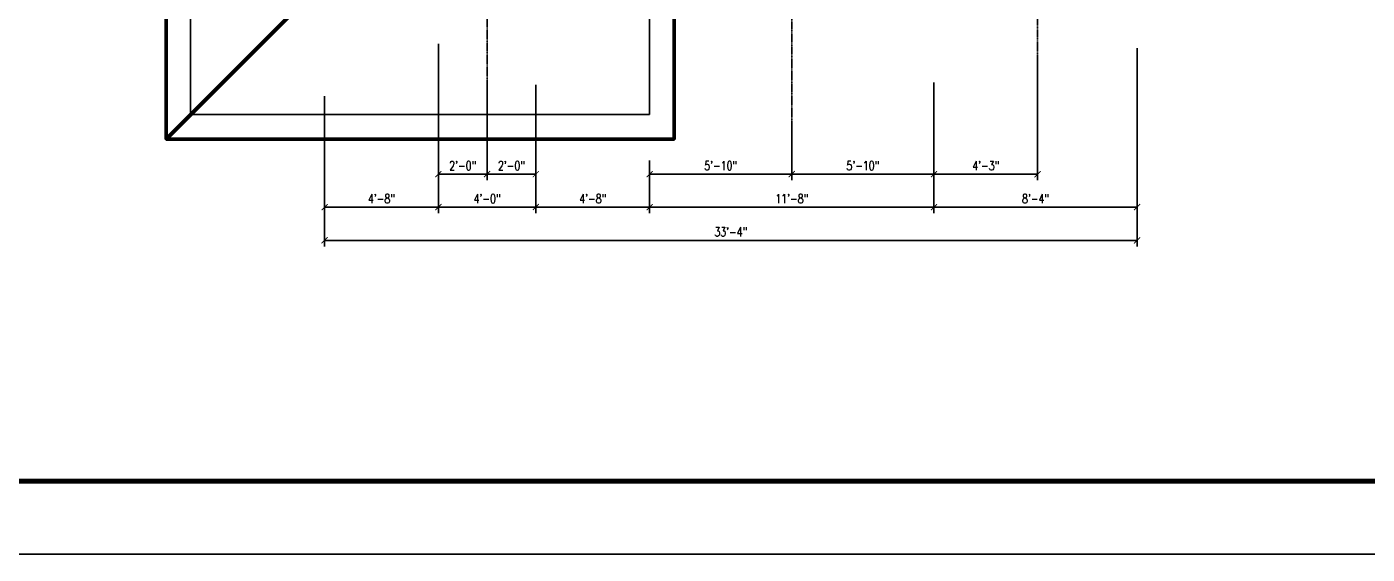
# Model space of a CAD drawing. Header units: inches. Extents: x 43 to 7578, y 1297 to 3809.
# Drawn here: x 2380 to 3040, y 1297 to 1557 of the extents above; entities that cross this region are included whole.
import ezdxf

# ---------------------------------------------------------------- set-up
doc = ezdxf.new("R2010")
doc.units = ezdxf.units.IN
doc.header["$LTSCALE"] = 0.5
doc.header["$MEASUREMENT"] = 0
doc.linetypes.add('CENTER2', pattern=[1.125, 0.75, -0.125, 0.125, -0.125])
doc.linetypes.add('DASHED', pattern=[0.75, 0.5, -0.25])
doc.styles.add('Arch-Dim', font='romans.shx', dxfattribs={"width": 0.75})
doc.dimstyles.new('Annotative', dxfattribs={"dimscale": 96, "dimtxt": 0.09375, "dimasz": 0.0625, "dimexe": 0.0625, "dimexo": 0.0625, "dimgap": 0.03125, "dimtad": 1, "dimdec": 4, "dimzin": 3, "dimdsep": 46, "dimlunit": 4, "dimtxsty": 'Arch-Dim', "dimblk": 'ARCHTICK', "dimcen": 0.09375, "dimazin": 2, "dimtfac": 0.75, "dimtdec": 4, "dimtix": 1, "dimtmove": 2, "dimatfit": 3, "dimfxl": 1, "dimtolj": 1, "dimtzin": 0, "dimarcsym": 0})

# ---------------------------------------------------------------- blocks, each defined once
blk = doc.blocks.new('_ArchTick')
at = {"color": 0, "linetype": 'ByBlock', "const_width": 0.15}
blk.add_lwpolyline([(-0.5, -0.5), (0.5, 0.5)], dxfattribs=at)
blk = doc.blocks.new('*D327')
at = {"color": 0, "lineweight": -2, "transparency": 16777216}
for p, q in [((2582.87, 1537.8), (2582.87, 1465.23)), ((2526.87, 1522.83), (2526.87, 1465.23)), ((2526.87, 1468.23), (2582.87, 1468.23))]:
    blk.add_line(p, q, dxfattribs=at)
at = {"layer": 'Defpoints', "color": 0, "transparency": 16777216}
for p in [(2582.87, 1540.8), (2526.87, 1525.83), (2582.87, 1468.23)]:
    blk.add_point(p, dxfattribs=at)
at = {"color": 0, "lineweight": -2, "transparency": 16777216, "xscale": 3, "yscale": 3, "zscale": 3, "rotation": 180}
blk.add_blockref('_ArchTick', (2526.87, 1468.23), dxfattribs=at)
at = {"color": 0, "lineweight": -2, "transparency": 16777216, "xscale": 3, "yscale": 3, "zscale": 3}
blk.add_blockref('_ArchTick', (2582.87, 1468.23), dxfattribs=at)
at = {"color": 0, "transparency": 16777216, "insert": (2554.87, 1472.41), "char_height": 4.5, "attachment_point": 5, "style": 'Arch-Dim'}
blk.add_mtext('\\A1;4\'-8"', dxfattribs=at)
blk = doc.blocks.new('*D328')
at = {"color": 0, "lineweight": -2, "transparency": 16777216}
for p, q in [((2582.87, 1537.8), (2582.87, 1465.23)), ((2630.87, 1528.4), (2630.87, 1465.23)), ((2582.87, 1468.23), (2630.87, 1468.23))]:
    blk.add_line(p, q, dxfattribs=at)
at = {"layer": 'Defpoints', "color": 0, "transparency": 16777216}
for p in [(2582.87, 1540.8), (2630.87, 1531.4), (2630.87, 1468.23)]:
    blk.add_point(p, dxfattribs=at)
at = {"color": 0, "lineweight": -2, "transparency": 16777216, "xscale": 3, "yscale": 3, "zscale": 3, "rotation": 180}
blk.add_blockref('_ArchTick', (2582.87, 1468.23), dxfattribs=at)
at = {"color": 0, "lineweight": -2, "transparency": 16777216, "xscale": 3, "yscale": 3, "zscale": 3}
blk.add_blockref('_ArchTick', (2630.87, 1468.23), dxfattribs=at)
at = {"color": 0, "transparency": 16777216, "insert": (2606.87, 1472.41), "char_height": 4.5, "attachment_point": 5, "style": 'Arch-Dim'}
blk.add_mtext('\\A1;4\'-0"', dxfattribs=at)
blk = doc.blocks.new('*D329')
at = {"color": 0, "lineweight": -2, "transparency": 16777216}
for p, q in [((2630.87, 1528.4), (2630.87, 1465.23)), ((2686.89, 1491.14), (2686.89, 1465.23)), ((2630.87, 1468.23), (2686.89, 1468.23))]:
    blk.add_line(p, q, dxfattribs=at)
at = {"layer": 'Defpoints', "color": 0, "transparency": 16777216}
for p in [(2630.87, 1531.4), (2686.89, 1494.14), (2686.89, 1468.23)]:
    blk.add_point(p, dxfattribs=at)
at = {"color": 0, "lineweight": -2, "transparency": 16777216, "xscale": 3, "yscale": 3, "zscale": 3, "rotation": 180}
blk.add_blockref('_ArchTick', (2630.87, 1468.23), dxfattribs=at)
at = {"color": 0, "lineweight": -2, "transparency": 16777216, "xscale": 3, "yscale": 3, "zscale": 3}
blk.add_blockref('_ArchTick', (2686.89, 1468.23), dxfattribs=at)
at = {"color": 0, "transparency": 16777216, "insert": (2658.88, 1472.41), "char_height": 4.5, "attachment_point": 5, "style": 'Arch-Dim'}
blk.add_mtext('\\A1;4\'-8"', dxfattribs=at)
blk = doc.blocks.new('*D330')
at = {"color": 0, "lineweight": -2, "transparency": 16777216}
for p, q in [((2826.87, 1529.64), (2826.87, 1465.23)), ((2686.89, 1491.14), (2686.89, 1465.23)), ((2686.89, 1468.23), (2826.87, 1468.23))]:
    blk.add_line(p, q, dxfattribs=at)
at = {"layer": 'Defpoints', "color": 0, "transparency": 16777216}
for p in [(2826.87, 1532.64), (2686.89, 1494.14), (2826.87, 1468.23)]:
    blk.add_point(p, dxfattribs=at)
at = {"color": 0, "lineweight": -2, "transparency": 16777216, "xscale": 3, "yscale": 3, "zscale": 3, "rotation": 180}
blk.add_blockref('_ArchTick', (2686.89, 1468.23), dxfattribs=at)
at = {"color": 0, "lineweight": -2, "transparency": 16777216, "xscale": 3, "yscale": 3, "zscale": 3}
blk.add_blockref('_ArchTick', (2826.87, 1468.23), dxfattribs=at)
at = {"color": 0, "transparency": 16777216, "insert": (2756.88, 1472.41), "char_height": 4.5, "attachment_point": 5, "style": 'Arch-Dim'}
blk.add_mtext('\\A1;11\'-8"', dxfattribs=at)
blk = doc.blocks.new('*D331')
at = {"color": 0, "lineweight": -2, "transparency": 16777216}
for p, q in [((2582.87, 1548.69), (2582.87, 1481.46)), ((2606.87, 1529.37), (2606.87, 1481.46)), ((2582.87, 1484.46), (2606.87, 1484.46))]:
    blk.add_line(p, q, dxfattribs=at)
at = {"layer": 'Defpoints', "color": 0, "transparency": 16777216}
for p in [(2582.87, 1551.69), (2606.87, 1532.37), (2606.87, 1484.46)]:
    blk.add_point(p, dxfattribs=at)
at = {"color": 0, "lineweight": -2, "transparency": 16777216, "xscale": 3, "yscale": 3, "zscale": 3, "rotation": 180}
blk.add_blockref('_ArchTick', (2582.87, 1484.46), dxfattribs=at)
at = {"color": 0, "lineweight": -2, "transparency": 16777216, "xscale": 3, "yscale": 3, "zscale": 3}
blk.add_blockref('_ArchTick', (2606.87, 1484.46), dxfattribs=at)
at = {"color": 0, "transparency": 16777216, "insert": (2594.87, 1488.64), "char_height": 4.5, "attachment_point": 5, "style": 'Arch-Dim'}
blk.add_mtext('\\A1;2\'-0"', dxfattribs=at)
blk = doc.blocks.new('*D332')
at = {"color": 0, "lineweight": -2, "transparency": 16777216}
for p, q in [((2606.87, 1529.37), (2606.87, 1481.46)), ((2630.87, 1525.4), (2630.87, 1481.46)), ((2606.87, 1484.46), (2630.87, 1484.46))]:
    blk.add_line(p, q, dxfattribs=at)
at = {"layer": 'Defpoints', "color": 0, "transparency": 16777216}
for p in [(2606.87, 1532.37), (2630.87, 1528.4), (2630.87, 1484.46)]:
    blk.add_point(p, dxfattribs=at)
at = {"color": 0, "lineweight": -2, "transparency": 16777216, "xscale": 3, "yscale": 3, "zscale": 3, "rotation": 180}
blk.add_blockref('_ArchTick', (2606.87, 1484.46), dxfattribs=at)
at = {"color": 0, "lineweight": -2, "transparency": 16777216, "xscale": 3, "yscale": 3, "zscale": 3}
blk.add_blockref('_ArchTick', (2630.87, 1484.46), dxfattribs=at)
at = {"color": 0, "transparency": 16777216, "insert": (2618.87, 1488.64), "char_height": 4.5, "attachment_point": 5, "style": 'Arch-Dim'}
blk.add_mtext('\\A1;2\'-0"', dxfattribs=at)
blk = doc.blocks.new('*D341')
at = {"color": 0, "lineweight": -2, "transparency": 16777216}
for p, q in [((2756.87, 1510.51), (2756.87, 1481.46)), ((2686.89, 1491.14), (2686.89, 1481.46)), ((2686.89, 1484.46), (2756.87, 1484.46))]:
    blk.add_line(p, q, dxfattribs=at)
at = {"layer": 'Defpoints', "color": 0, "transparency": 16777216}
for p in [(2756.87, 1513.51), (2686.89, 1494.14), (2756.87, 1484.46)]:
    blk.add_point(p, dxfattribs=at)
at = {"color": 0, "lineweight": -2, "transparency": 16777216, "xscale": 3, "yscale": 3, "zscale": 3, "rotation": 180}
blk.add_blockref('_ArchTick', (2686.89, 1484.46), dxfattribs=at)
at = {"color": 0, "lineweight": -2, "transparency": 16777216, "xscale": 3, "yscale": 3, "zscale": 3}
blk.add_blockref('_ArchTick', (2756.87, 1484.46), dxfattribs=at)
at = {"color": 0, "transparency": 16777216, "insert": (2721.88, 1488.64), "char_height": 4.5, "attachment_point": 5, "style": 'Arch-Dim'}
blk.add_mtext('\\A1;5\'-10"', dxfattribs=at)
blk = doc.blocks.new('*D342')
at = {"color": 0, "lineweight": -2, "transparency": 16777216}
for p, q in [((2877.87, 1541.68), (2877.87, 1481.46)), ((2826.87, 1484.46), (2877.87, 1484.46))]:
    blk.add_line(p, q, dxfattribs=at)
at = {"layer": 'Defpoints', "color": 0, "transparency": 16777216}
for p in [(2877.87, 1544.68), (2826.87, 1484.46), (2877.87, 1484.46)]:
    blk.add_point(p, dxfattribs=at)
at = {"color": 0, "lineweight": -2, "transparency": 16777216, "xscale": 3, "yscale": 3, "zscale": 3, "rotation": 180}
blk.add_blockref('_ArchTick', (2826.87, 1484.46), dxfattribs=at)
at = {"color": 0, "lineweight": -2, "transparency": 16777216, "xscale": 3, "yscale": 3, "zscale": 3}
blk.add_blockref('_ArchTick', (2877.87, 1484.46), dxfattribs=at)
at = {"color": 0, "transparency": 16777216, "insert": (2852.37, 1488.64), "char_height": 4.5, "attachment_point": 5, "style": 'Arch-Dim'}
blk.add_mtext('\\A1;4\'-3"', dxfattribs=at)
blk = doc.blocks.new('*D343')
at = {"color": 0, "lineweight": -2, "transparency": 16777216}
for p, q in [((2826.87, 1529.64), (2826.87, 1481.46)), ((2756.87, 1510.51), (2756.87, 1481.46)), ((2756.87, 1484.46), (2826.87, 1484.46))]:
    blk.add_line(p, q, dxfattribs=at)
at = {"layer": 'Defpoints', "color": 0, "transparency": 16777216}
for p in [(2826.87, 1532.64), (2756.87, 1513.51), (2826.87, 1484.46)]:
    blk.add_point(p, dxfattribs=at)
at = {"color": 0, "lineweight": -2, "transparency": 16777216, "xscale": 3, "yscale": 3, "zscale": 3, "rotation": 180}
blk.add_blockref('_ArchTick', (2756.87, 1484.46), dxfattribs=at)
at = {"color": 0, "lineweight": -2, "transparency": 16777216, "xscale": 3, "yscale": 3, "zscale": 3}
blk.add_blockref('_ArchTick', (2826.87, 1484.46), dxfattribs=at)
at = {"color": 0, "transparency": 16777216, "insert": (2791.87, 1488.64), "char_height": 4.5, "attachment_point": 5, "style": 'Arch-Dim'}
blk.add_mtext('\\A1;5\'-10"', dxfattribs=at)
blk = doc.blocks.new('*D646')
at = {"color": 0, "lineweight": -2, "transparency": 16777216}
for p, q in [((2926.87, 1546.46), (2926.87, 1465.23)), ((2826.87, 1529.64), (2826.87, 1465.23)), ((2826.87, 1468.23), (2926.87, 1468.23))]:
    blk.add_line(p, q, dxfattribs=at)
at = {"layer": 'Defpoints', "color": 0, "transparency": 16777216}
for p in [(2926.87, 1549.46), (2826.87, 1532.64), (2926.87, 1468.23)]:
    blk.add_point(p, dxfattribs=at)
at = {"color": 0, "lineweight": -2, "transparency": 16777216, "xscale": 3, "yscale": 3, "zscale": 3, "rotation": 180}
blk.add_blockref('_ArchTick', (2826.87, 1468.23), dxfattribs=at)
at = {"color": 0, "lineweight": -2, "transparency": 16777216, "xscale": 3, "yscale": 3, "zscale": 3}
blk.add_blockref('_ArchTick', (2926.87, 1468.23), dxfattribs=at)
at = {"color": 0, "transparency": 16777216, "insert": (2876.87, 1472.41), "char_height": 4.5, "attachment_point": 5, "style": 'Arch-Dim'}
blk.add_mtext('\\A1;8\'-4"', dxfattribs=at)
blk = doc.blocks.new('*D647')
at = {"color": 0, "lineweight": -2, "transparency": 16777216}
for p, q in [((2926.87, 1546.46), (2926.87, 1448.85)), ((2526.87, 1522.83), (2526.87, 1448.85)), ((2526.87, 1451.85), (2926.87, 1451.85))]:
    blk.add_line(p, q, dxfattribs=at)
at = {"layer": 'Defpoints', "color": 0, "transparency": 16777216}
for p in [(2926.87, 1549.46), (2526.87, 1525.83), (2926.87, 1451.85)]:
    blk.add_point(p, dxfattribs=at)
at = {"color": 0, "lineweight": -2, "transparency": 16777216, "xscale": 3, "yscale": 3, "zscale": 3, "rotation": 180}
blk.add_blockref('_ArchTick', (2526.87, 1451.85), dxfattribs=at)
at = {"color": 0, "lineweight": -2, "transparency": 16777216, "xscale": 3, "yscale": 3, "zscale": 3}
blk.add_blockref('_ArchTick', (2926.87, 1451.85), dxfattribs=at)
at = {"color": 0, "transparency": 16777216, "insert": (2726.87, 1456.03), "char_height": 4.5, "attachment_point": 5, "style": 'Arch-Dim'}
blk.add_mtext('\\A1;33\'-4"', dxfattribs=at)

msp = doc.modelspace()

# ---------------------------------------------------------------- linework, layer by layer
at = {"linetype": 'CENTER2'}
for p, q in [((2877.87323, 1541.67703), (2877.87323, 1776.641)), ((2606.87323, 1529.3652), (2606.87323, 1627.66967)), ((2756.87323, 1510.51454), (2756.87323, 1611.4587))]:
    msp.add_line(p, q, dxfattribs=at)
at = {"lineweight": 50}
msp.add_line((2448.87323, 1501.77404), (2526.87323, 1579.77404), dxfattribs=at)
msp.add_lwpolyline([(1978.61536, 2449.21089), (1978.61536, 1297.21089), (3706.61536, 1297.21089), (3706.61536, 2449.21089)], close=True)
at = {"lineweight": 70}
msp.add_lwpolyline([(2014.61536, 2413.21089), (2014.61536, 1333.21089), (3670.61536, 1333.21089), (3670.61536, 2413.21089)], close=True, dxfattribs=at)
at = {"lineweight": 50}
msp.add_lwpolyline([(2698.89193, 1591.77404), (2698.89193, 1501.77404), (2448.87323, 1501.77404), (2448.87323, 1705.77404), (2526.87323, 1705.77404)], dxfattribs=at)
at = {"linetype": 'DASHED'}
msp.add_lwpolyline([(2686.89193, 1579.77404), (2686.89193, 1513.77404), (2460.87323, 1513.77404), (2460.87323, 1693.77404), (2526.87323, 1693.77404)], dxfattribs=at)

# ---------------------------------------------------------------- dimensions: what is measured, and where the dimension line sits
for base, p1, p2, picture, middle in [((2606.87323, 1484.46294), (2582.87323, 1551.68967), (2606.87323, 1532.3652), '*D331', (2594.87323, 1488.64151)), ((2926.87323, 1451.85105), (2526.87323, 1525.82973), (2926.87323, 1549.46237), '*D647', (2726.87323, 1456.02962)), ((2926.87323, 1468.23381), (2826.87323, 1532.64357), (2926.87323, 1549.46237), '*D646', (2876.87323, 1472.41238)), ((2877.87323, 1484.46294), (2826.87323, 1484.46294), (2877.87323, 1544.67703), '*D342', (2852.37323, 1488.64151)), ((2582.87323, 1468.23381), (2526.87323, 1525.82973), (2582.87323, 1540.798), '*D327', (2554.87323, 1472.41238)), ((2630.87323, 1468.23381), (2582.87323, 1540.798), (2630.87323, 1531.40066), '*D328', (2606.87323, 1472.41238)), ((2630.87323, 1484.46294), (2606.87323, 1532.3652), (2630.87323, 1528.40066), '*D332', (2618.87323, 1488.64151)), ((2686.89193, 1468.23381), (2630.87323, 1531.40066), (2686.89193, 1494.14402), '*D329', (2658.88258, 1472.41238)), ((2826.87323, 1468.23381), (2686.89193, 1494.14402), (2826.87323, 1532.64357), '*D330', (2756.88258, 1472.41238)), ((2826.87323, 1484.46294), (2756.87323, 1513.51454), (2826.87323, 1532.64357), '*D343', (2791.87323, 1488.64151)), ((2756.87323, 1484.46294), (2686.89193, 1494.14402), (2756.87323, 1513.51454), '*D341', (2721.88258, 1488.64151))]:
    dim = msp.add_linear_dim(base=base, p1=p1, p2=p2, dimstyle='Annotative')
    dim.commit()
    dim.dimension.update_dxf_attribs({"geometry": picture, "text_midpoint": middle})

doc.saveas('drawing.dxf')
